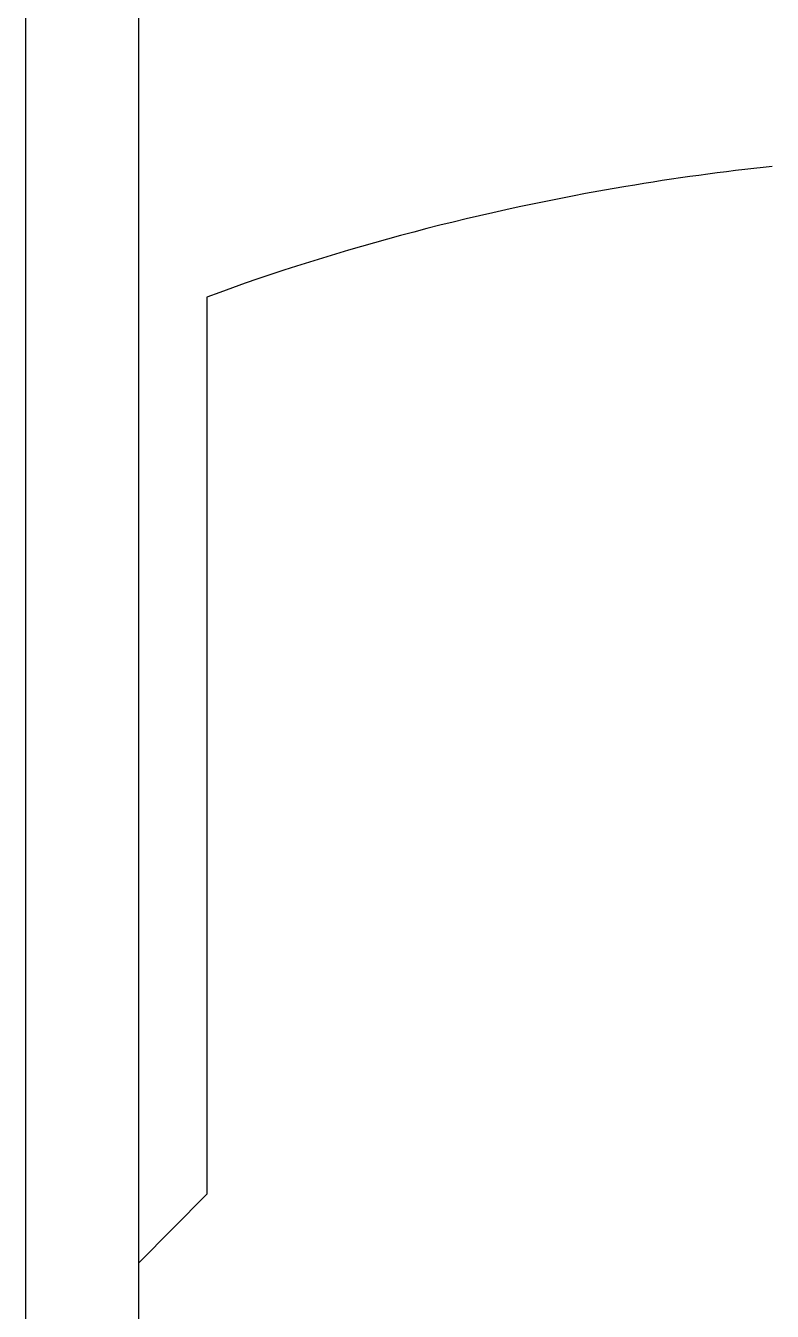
# Model space of a CAD drawing. Extents: x 1680110 to 2699828, y 269661 to 891349.
# Drawn here: x 2392223.6 to 2392298.7, y 723089.7 to 723218.9 of the extents above; entities that cross this region are included whole.
import ezdxf

# ---------------------------------------------------------------- set-up
doc = ezdxf.new("R2010")
doc.units = 0
doc.header["$LTSCALE"] = 1000
doc.header["$MEASUREMENT"] = 0
doc.layers.add('02___PRT_ALL_AXES', color=7, linetype='Continuous')

msp = doc.modelspace()

# ---------------------------------------------------------------- linework, layer by layer
at = {"color": 7, "linetype": 'Continuous'}
for p, q in [((2392235.02, 722994.66), (2392235.02, 724624.74)), ((2392223.64, 722994.66), (2392223.64, 724533.11))]:
    msp.add_line(p, q, dxfattribs=at)
at = {"layer": '02___PRT_ALL_AXES', "color": 7, "linetype": 'Continuous'}
for p, q in [((2392241.85, 723191.61), (2392241.85, 723101.46)), ((2392241.85, 723101.46), (2392235.02, 723094.56))]:
    msp.add_line(p, q, dxfattribs=at)
msp.add_open_spline([(2392298.65, 723204.74), (2392293.72, 723204.21), (2392274.44, 723201.56), (2392255.46, 723196.63), (2392241.85, 723191.61)], degree=3, knots=[0, 0, 0, 0, 0.254628, 1, 1, 1, 1], dxfattribs=at)

doc.saveas('drawing.dxf')
